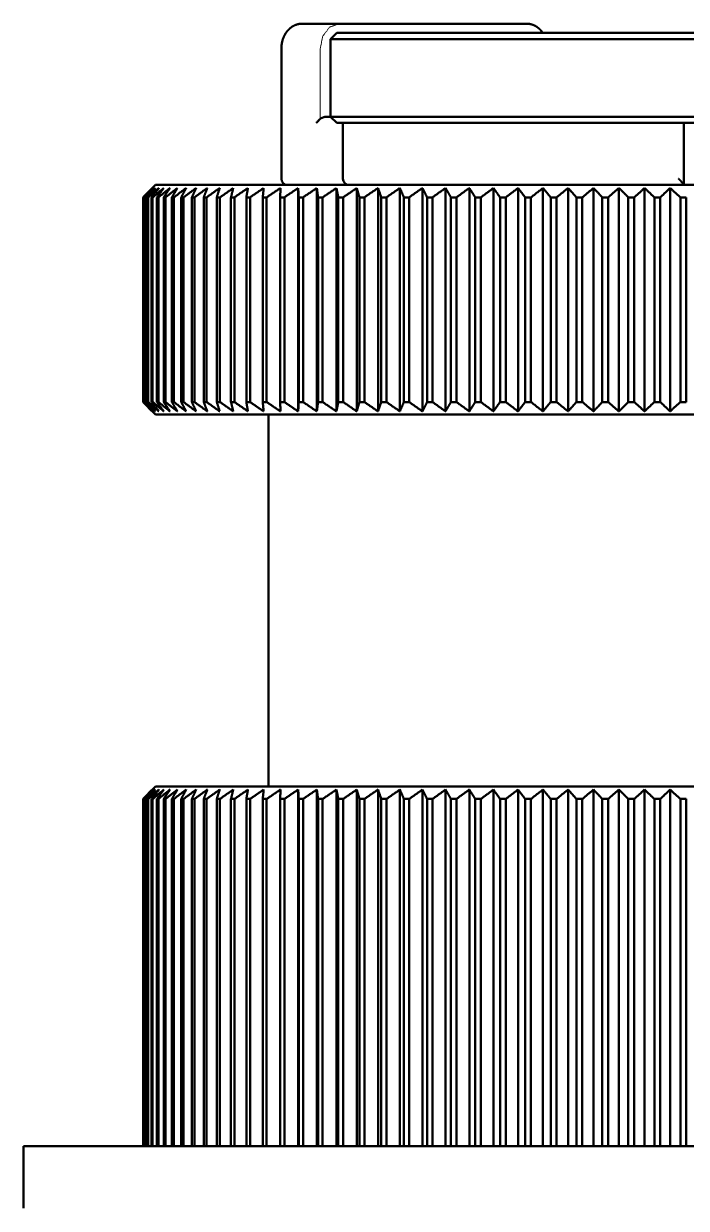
# Paper-space layout 'Layout1' of a CAD drawing. Header units: millimetres. Extents: x 102 to 294, y 28 to 266.
# Drawn here: x 250.72 to 272.1, y 227.77 to 265.97 of the extents above; entities that cross this region are included whole.
import ezdxf

# ---------------------------------------------------------------- set-up
doc = ezdxf.new("R2010")
doc.units = ezdxf.units.MM
doc.layers.add('170', color=7, linetype='Continuous', true_color=0xffffff)

psp = doc.layouts.get("Layout1")

# ---------------------------------------------------------------- linework, layer by layer
at = {"layer": '170', "color": 155, "linetype": 'Continuous', "lineweight": 50}
for p, q in [((260.779, 265.97), (259.698, 265.97)), ((266.954, 265.97), (260.779, 265.97)), ((260.821, 265.67), (260.621, 265.47)), ((259.035, 265.17), (259.035, 260.97)), ((260.621, 265.47), (260.621, 262.97)), ((260.621, 262.97), (260.443, 262.97)), ((260.621, 262.97), (260.821, 262.77)), ((261.021, 262.77), (261.021, 260.97)), ((272.023, 260.773), (272.023, 262.77)), ((254.971, 260.77), (254.753, 260.552)), ((259.578, 260.67), (259.578, 253.47)), ((260.181, 260.67), (260.181, 253.47)), ((260.812, 260.67), (260.812, 253.47)), ((261.47, 260.67), (261.47, 253.47)), ((262.154, 260.67), (262.154, 253.47)), ((262.86, 260.67), (262.86, 253.47)), ((263.588, 260.67), (263.588, 253.47)), ((264.335, 260.67), (264.335, 253.47)), ((265.1, 260.67), (265.1, 253.47)), ((265.879, 260.67), (265.879, 253.47)), ((266.672, 260.67), (266.672, 253.47)), ((267.475, 260.67), (267.475, 253.47)), ((268.287, 260.67), (268.287, 253.47)), ((269.106, 260.67), (269.106, 253.47)), ((269.928, 260.67), (269.928, 253.47)), ((270.753, 260.67), (270.753, 253.47)), ((271.577, 260.67), (271.577, 253.47)), ((254.573, 253.77), (254.573, 260.37)), ((254.578, 260.37), (254.578, 253.77)), ((254.584, 253.77), (254.584, 260.37)), ((254.623, 260.37), (254.623, 253.77)), ((254.64, 253.77), (254.64, 260.37)), ((254.712, 260.37), (254.712, 253.77)), ((254.739, 253.77), (254.739, 260.37)), ((254.845, 260.37), (254.845, 253.77)), ((254.882, 253.77), (254.882, 260.37)), ((255.021, 260.37), (255.021, 253.77)), ((255.068, 253.77), (255.068, 260.37)), ((255.24, 260.37), (255.24, 253.77)), ((255.296, 253.77), (255.296, 260.37)), ((255.501, 260.37), (255.501, 253.77)), ((255.567, 253.77), (255.567, 260.37)), ((255.804, 260.37), (255.804, 253.77)), ((255.879, 253.77), (255.879, 260.37)), ((256.147, 260.37), (256.147, 253.77)), ((256.231, 253.77), (256.231, 260.37)), ((256.53, 260.37), (256.53, 253.77)), ((256.623, 253.77), (256.623, 260.37)), ((256.951, 260.37), (256.951, 253.77)), ((257.053, 253.77), (257.053, 260.37)), ((257.41, 260.37), (257.41, 253.77)), ((257.52, 253.77), (257.52, 260.37)), ((257.905, 260.37), (257.905, 253.77)), ((258.024, 253.77), (258.024, 260.37)), ((258.435, 260.37), (258.435, 253.77)), ((258.561, 253.77), (258.561, 260.37)), ((258.999, 260.37), (258.999, 253.77)), ((259.132, 253.77), (259.132, 260.37)), ((259.594, 260.37), (259.594, 253.77)), ((259.734, 253.77), (259.734, 260.37)), ((260.219, 260.37), (260.219, 253.77)), ((260.366, 253.77), (260.366, 260.37)), ((260.873, 260.37), (260.873, 253.77)), ((261.027, 253.77), (261.027, 260.37)), ((261.554, 260.37), (261.554, 253.77)), ((261.713, 253.77), (261.713, 260.37)), ((262.259, 260.37), (262.259, 253.77)), ((262.424, 253.77), (262.424, 260.37)), ((262.988, 260.37), (262.988, 253.77)), ((263.158, 253.77), (263.158, 260.37)), ((263.737, 260.37), (263.737, 253.77)), ((263.911, 253.77), (263.911, 260.37)), ((264.505, 260.37), (264.505, 253.77)), ((264.684, 253.77), (264.684, 260.37)), ((265.29, 260.37), (265.29, 253.77)), ((265.472, 253.77), (265.472, 260.37)), ((266.09, 260.37), (266.09, 253.77)), ((266.275, 253.77), (266.275, 260.37)), ((266.902, 260.37), (266.902, 253.77)), ((267.089, 253.77), (267.089, 260.37)), ((267.724, 260.37), (267.724, 253.77)), ((267.914, 253.77), (267.914, 260.37)), ((268.554, 260.37), (268.554, 253.77)), ((268.745, 253.77), (268.745, 260.37)), ((269.39, 260.37), (269.39, 253.77)), ((269.582, 253.77), (269.582, 260.37)), ((270.229, 260.37), (270.229, 253.77)), ((270.422, 253.77), (270.422, 260.37)), ((271.07, 260.37), (271.07, 253.77)), ((271.262, 253.77), (271.262, 260.37)), ((271.909, 260.37), (271.909, 253.77)), ((272.1, 253.77), (272.1, 260.37)), ((254.753, 253.588), (254.971, 253.37)), ((258.621, 253.37), (258.621, 241.37)), ((254.971, 241.37), (254.753, 241.152)), ((259.578, 229.77), (259.578, 241.27)), ((260.181, 229.77), (260.181, 241.27)), ((260.812, 229.77), (260.812, 241.27)), ((261.47, 229.77), (261.47, 241.27)), ((262.154, 229.77), (262.154, 241.27)), ((262.86, 229.77), (262.86, 241.27)), ((263.588, 229.77), (263.588, 241.27)), ((264.335, 229.77), (264.335, 241.27)), ((265.1, 229.77), (265.1, 241.27)), ((265.879, 229.77), (265.879, 241.27)), ((266.672, 229.77), (266.672, 241.27)), ((267.475, 229.77), (267.475, 241.27)), ((268.287, 229.77), (268.287, 241.27)), ((269.106, 229.77), (269.106, 241.27)), ((269.928, 229.77), (269.928, 241.27)), ((270.753, 229.77), (270.753, 241.27)), ((271.577, 229.77), (271.577, 241.27)), ((254.573, 229.77), (254.573, 240.97)), ((254.578, 240.97), (254.578, 229.77)), ((254.584, 229.77), (254.584, 240.97)), ((254.623, 240.97), (254.623, 229.77)), ((254.64, 229.77), (254.64, 240.97)), ((254.712, 240.97), (254.712, 229.77)), ((254.739, 229.77), (254.739, 240.97)), ((254.845, 240.97), (254.845, 229.77)), ((254.882, 229.77), (254.882, 240.97)), ((255.021, 240.97), (255.021, 229.77)), ((255.068, 229.77), (255.068, 240.97)), ((255.24, 240.97), (255.24, 229.77)), ((255.296, 229.77), (255.296, 240.97)), ((255.501, 240.97), (255.501, 229.77)), ((255.567, 229.77), (255.567, 240.97)), ((255.804, 240.97), (255.804, 229.77)), ((255.879, 229.77), (255.879, 240.97)), ((256.147, 240.97), (256.147, 229.77)), ((256.231, 229.77), (256.231, 240.97)), ((256.53, 240.97), (256.53, 229.77)), ((256.623, 229.77), (256.623, 240.97)), ((256.951, 240.97), (256.951, 229.77)), ((257.053, 229.77), (257.053, 240.97)), ((257.41, 240.97), (257.41, 229.77)), ((257.52, 229.77), (257.52, 240.97)), ((257.905, 240.97), (257.905, 229.77)), ((258.024, 229.77), (258.024, 240.97)), ((258.435, 240.97), (258.435, 229.77)), ((258.561, 229.77), (258.561, 240.97)), ((258.999, 240.97), (258.999, 229.77)), ((259.132, 229.77), (259.132, 240.97)), ((259.594, 240.97), (259.594, 229.77)), ((259.734, 229.77), (259.734, 240.97)), ((260.219, 240.97), (260.219, 229.77)), ((260.366, 229.77), (260.366, 240.97)), ((260.873, 240.97), (260.873, 229.77)), ((261.027, 229.77), (261.027, 240.97)), ((261.554, 240.97), (261.554, 229.77)), ((261.713, 229.77), (261.713, 240.97)), ((262.259, 240.97), (262.259, 229.77)), ((262.424, 229.77), (262.424, 240.97)), ((262.988, 240.97), (262.988, 229.77)), ((263.158, 229.77), (263.158, 240.97)), ((263.737, 240.97), (263.737, 229.77)), ((263.911, 229.77), (263.911, 240.97)), ((264.505, 240.97), (264.505, 229.77)), ((264.684, 229.77), (264.684, 240.97)), ((265.29, 240.97), (265.29, 229.77)), ((265.472, 229.77), (265.472, 240.97)), ((266.09, 240.97), (266.09, 229.77)), ((266.275, 229.77), (266.275, 240.97)), ((266.902, 240.97), (266.902, 229.77)), ((267.089, 229.77), (267.089, 240.97)), ((267.724, 240.97), (267.724, 229.77)), ((267.914, 229.77), (267.914, 240.97)), ((268.554, 240.97), (268.554, 229.77)), ((268.745, 229.77), (268.745, 240.97)), ((269.39, 240.97), (269.39, 229.77)), ((269.582, 229.77), (269.582, 240.97)), ((270.229, 240.97), (270.229, 229.77)), ((270.422, 229.77), (270.422, 240.97)), ((271.07, 240.97), (271.07, 229.77)), ((271.262, 229.77), (271.262, 240.97)), ((271.909, 240.97), (271.909, 229.77)), ((272.1, 229.77), (272.1, 240.97)), ((250.721, 229.77), (250.721, 227.77))]:
    psp.add_line(p, q, dxfattribs=at)
at = {"layer": '170', "color": 155, "linetype": 'Continuous', "lineweight": 13}
for p, q in [((259.698, 265.97), (260.779, 265.97)), ((266.956, 265.97), (260.901, 265.97)), ((260.289, 265.17), (260.289, 262.906)), ((260.443, 262.97), (260.621, 262.97))]:
    psp.add_line(p, q, dxfattribs=at)
at = {"layer": '170', "color": 155, "linetype": 'Continuous', "lineweight": 50}
for centre in [(259.235, 260.97), (261.221, 260.97)]:
    psp.add_arc(centre, 0.2, 180, 270, dxfattribs=at)
for points, knots in [([(259.698, 265.97), (259.634, 265.966), (259.571, 265.955), (259.477, 265.925), (259.388, 265.878), (259.306, 265.817), (259.234, 265.743), (259.17, 265.656), (259.118, 265.559), (259.077, 265.451), (259.05, 265.338), (259.039, 265.255), (259.035, 265.17)], [0, 0, 0.056077, 0.111598, 0.197551, 0.284687, 0.373143, 0.462899, 0.556752, 0.652474, 0.752597, 0.853722, 0.926379, 1, 1]), ([(267.47, 265.675), (267.426, 265.734), (267.347, 265.816), (267.257, 265.883), (267.17, 265.927), (267.079, 265.956), (267.017, 265.966), (266.954, 265.97)], [0, 0, 0.119195, 0.303101, 0.483907, 0.641126, 0.796298, 0.897661, 1, 1]), ([(260.821, 265.67), (261.397, 265.67), (263.057, 265.67)], [0, 0, 0.25754, 1, 1]), ([(263.057, 265.67), (264.031, 265.67), (266.368, 265.67), (269.056, 265.67), (271.873, 265.67), (273.258, 265.67), (275.834, 265.67), (277.98, 265.67), (279.518, 265.67), (280.32, 265.67), (280.421, 265.67)], [0, 0, 0.056112, 0.19066, 0.345462, 0.507719, 0.587443, 0.73584, 0.859415, 0.947953, 0.994134, 1, 1]), ([(260.621, 265.47), (260.769, 265.47), (261.927, 265.47), (262.903, 265.47)], [0, 0, 0.064859, 0.572371, 1, 1]), ([(262.903, 265.47), (265.031, 265.47), (267.621, 265.47), (270.46, 265.47), (273.311, 265.47), (275.941, 265.47), (278.13, 265.47), (279.002, 265.47), (280.208, 265.47), (280.621, 265.47)], [0, 0, 0.120108, 0.266302, 0.426496, 0.587444, 0.73584, 0.859416, 0.908599, 0.976665, 1, 1]), ([(260.162, 262.77), (260.297, 262.911), (260.443, 262.97)], [0, 0, 0.55363, 1, 1]), ([(262.903, 262.97), (261.209, 262.97), (260.621, 262.97)], [0, 0, 0.742457, 1, 1]), ([(280.621, 262.97), (280.208, 262.97), (279.002, 262.97), (277.103, 262.97), (274.668, 262.97), (271.899, 262.97), (269.024, 262.97), (266.281, 262.97), (263.897, 262.97), (262.903, 262.97)], [0, 0, 0.023335, 0.091401, 0.198572, 0.335986, 0.492281, 0.654538, 0.80934, 0.943889, 1, 1]), ([(263.057, 262.77), (261.397, 262.77), (260.821, 262.77)], [0, 0, 0.74246, 1, 1]), ([(280.421, 262.77), (280.016, 262.77), (278.834, 262.77), (276.973, 262.77), (274.587, 262.77), (271.873, 262.77), (269.056, 262.77), (266.368, 262.77), (264.031, 262.77), (263.057, 262.77)], [0, 0, 0.023335, 0.091402, 0.198572, 0.335986, 0.492281, 0.654538, 0.80934, 0.943888, 1, 1]), ([(271.848, 260.97), (271.857, 260.962), (271.865, 260.953), (271.873, 260.945), (271.882, 260.936), (271.898, 260.92), (271.913, 260.904), (271.929, 260.887), (271.944, 260.871), (271.958, 260.856), (271.971, 260.841), (271.983, 260.827), (271.994, 260.814), (272.004, 260.802), (272.012, 260.791), (272.018, 260.782), (272.022, 260.776), (272.023, 260.772)], [0, 0, 0.044929, 0.089858, 0.134401, 0.178503, 0.265775, 0.351399, 0.435712, 0.517893, 0.596733, 0.671689, 0.742505, 0.807869, 0.866213, 0.916482, 0.956902, 0.985609, 1, 1]), ([(254.573, 260.37), (254.722, 260.521), (254.872, 260.67)], [0, 0, 0.500571, 1, 1]), ([(254.872, 260.67), (254.725, 260.521), (254.578, 260.37)], [0, 0, 0.499535, 1, 1]), ([(254.584, 260.37), (254.742, 260.521), (254.9, 260.67)], [0, 0, 0.500465, 1, 1]), ([(254.9, 260.67), (254.762, 260.521), (254.623, 260.37)], [0, 0, 0.499466, 1, 1]), ([(254.64, 260.37), (254.806, 260.521), (254.972, 260.67)], [0, 0, 0.500418, 1, 1]), ([(254.972, 260.67), (254.842, 260.521), (254.712, 260.37)], [0, 0, 0.499356, 1, 1]), ([(254.739, 260.37), (254.912, 260.521), (255.086, 260.67)], [0, 0, 0.500325, 1, 1]), ([(255.086, 260.67), (254.966, 260.521), (254.845, 260.37)], [0, 0, 0.49929, 1, 1]), ([(254.882, 260.37), (255.062, 260.521), (255.243, 260.67)], [0, 0, 0.50029, 1, 1]), ([(254.971, 260.77), (255.075, 260.77), (255.891, 260.77), (257.481, 260.77), (258.542, 260.77)], [0, 0, 0.02888, 0.257579, 0.702952, 1, 1]), ([(255.243, 260.67), (255.132, 260.521), (255.021, 260.37)], [0, 0, 0.499183, 1, 1]), ([(255.068, 260.37), (255.255, 260.521), (255.443, 260.67)], [0, 0, 0.500243, 1, 1]), ([(255.443, 260.67), (255.341, 260.521), (255.24, 260.37)], [0, 0, 0.499087, 1, 1]), ([(255.296, 260.37), (255.49, 260.521), (255.683, 260.67)], [0, 0, 0.5002, 1, 1]), ([(255.683, 260.67), (255.592, 260.521), (255.501, 260.37)], [0, 0, 0.498954, 1, 1]), ([(255.567, 260.37), (255.766, 260.521), (255.965, 260.67)], [0, 0, 0.500161, 1, 1]), ([(255.965, 260.67), (255.884, 260.521), (255.804, 260.37)], [0, 0, 0.498864, 1, 1]), ([(255.879, 260.37), (256.083, 260.521), (256.287, 260.67)], [0, 0, 0.500142, 1, 1]), ([(256.287, 260.67), (256.217, 260.521), (256.147, 260.37)], [0, 0, 0.49873, 1, 1]), ([(256.231, 260.37), (256.439, 260.521), (256.648, 260.67)], [0, 0, 0.500094, 1, 1]), ([(256.648, 260.67), (256.589, 260.521), (256.53, 260.37)], [0, 0, 0.498615, 1, 1]), ([(256.623, 260.37), (256.835, 260.521), (257.048, 260.67)], [0, 0, 0.500081, 1, 1]), ([(257.048, 260.67), (256.999, 260.521), (256.951, 260.37)], [0, 0, 0.498519, 1, 1]), ([(257.053, 260.37), (257.268, 260.521), (257.484, 260.67)], [0, 0, 0.500054, 1, 1]), ([(257.484, 260.67), (257.447, 260.521), (257.41, 260.37)], [0, 0, 0.498425, 1, 1]), ([(257.52, 260.37), (257.738, 260.521), (257.957, 260.67)], [0, 0, 0.500046, 1, 1]), ([(257.957, 260.67), (257.931, 260.521), (257.905, 260.37)], [0, 0, 0.498384, 1, 1]), ([(258.024, 260.37), (258.244, 260.521), (258.464, 260.67)], [0, 0, 0.500013, 1, 1]), ([(258.464, 260.67), (258.45, 260.521), (258.435, 260.37)], [0, 0, 0.498338, 1, 1]), ([(258.542, 260.77), (261.325, 260.77), (262.938, 260.77), (266.486, 260.77), (270.282, 260.77), (274.098, 260.77), (275.942, 260.77)], [0, 0, 0.15996, 0.252662, 0.456541, 0.6747, 0.894031, 1, 1]), ([(258.561, 260.37), (258.783, 260.521), (259.005, 260.67)], [0, 0, 0.500003, 1, 1]), ([(259.132, 260.37), (259.354, 260.521), (259.578, 260.67)], [0, 0, 0.500017, 1, 1]), ([(259.734, 260.37), (259.957, 260.521), (260.181, 260.67)], [0, 0, 0.5, 1, 1]), ([(260.181, 260.67), (260.2, 260.521), (260.219, 260.37)], [0, 0, 0.498319, 1, 1]), ([(260.366, 260.37), (260.589, 260.521), (260.812, 260.67)], [0, 0, 0.500001, 1, 1]), ([(260.812, 260.67), (260.843, 260.521), (260.873, 260.37)], [0, 0, 0.49838, 1, 1]), ([(261.027, 260.37), (261.248, 260.521), (261.47, 260.67)], [0, 0, 0.500004, 1, 1]), ([(261.47, 260.67), (261.512, 260.521), (261.554, 260.37)], [0, 0, 0.498455, 1, 1]), ([(261.713, 260.37), (261.933, 260.521), (262.154, 260.67)], [0, 0, 0.500024, 1, 1]), ([(262.154, 260.67), (262.207, 260.521), (262.259, 260.37)], [0, 0, 0.498554, 1, 1]), ([(262.424, 260.37), (262.642, 260.521), (262.86, 260.67)], [0, 0, 0.500047, 1, 1]), ([(262.86, 260.67), (262.924, 260.521), (262.988, 260.37)], [0, 0, 0.498665, 1, 1]), ([(263.158, 260.37), (263.373, 260.521), (263.588, 260.67)], [0, 0, 0.500039, 1, 1]), ([(263.588, 260.67), (263.663, 260.521), (263.737, 260.37)], [0, 0, 0.498783, 1, 1]), ([(263.911, 260.37), (264.123, 260.521), (264.335, 260.67)], [0, 0, 0.500098, 1, 1]), ([(264.335, 260.67), (264.421, 260.521), (264.505, 260.37)], [0, 0, 0.498888, 1, 1]), ([(264.684, 260.37), (264.891, 260.521), (265.1, 260.67)], [0, 0, 0.500079, 1, 1]), ([(265.1, 260.67), (265.195, 260.521), (265.29, 260.37)], [0, 0, 0.499022, 1, 1]), ([(265.472, 260.37), (265.675, 260.521), (265.879, 260.67)], [0, 0, 0.500127, 1, 1]), ([(265.879, 260.67), (265.985, 260.521), (266.09, 260.37)], [0, 0, 0.499122, 1, 1]), ([(266.275, 260.37), (266.473, 260.521), (266.672, 260.67)], [0, 0, 0.500146, 1, 1]), ([(266.672, 260.67), (266.787, 260.521), (266.902, 260.37)], [0, 0, 0.499215, 1, 1]), ([(267.089, 260.37), (267.282, 260.521), (267.475, 260.67)], [0, 0, 0.500219, 1, 1]), ([(267.475, 260.67), (267.6, 260.521), (267.724, 260.37)], [0, 0, 0.499319, 1, 1]), ([(267.914, 260.37), (268.1, 260.521), (268.287, 260.67)], [0, 0, 0.500245, 1, 1]), ([(268.287, 260.67), (268.421, 260.521), (268.554, 260.37)], [0, 0, 0.499399, 1, 1]), ([(268.745, 260.37), (268.925, 260.521), (269.106, 260.67)], [0, 0, 0.500293, 1, 1]), ([(269.106, 260.67), (269.248, 260.521), (269.39, 260.37)], [0, 0, 0.499489, 1, 1]), ([(269.582, 260.37), (269.755, 260.521), (269.928, 260.67)], [0, 0, 0.500346, 1, 1]), ([(269.928, 260.67), (270.079, 260.521), (270.229, 260.37)], [0, 0, 0.499538, 1, 1]), ([(270.422, 260.37), (270.587, 260.521), (270.753, 260.67)], [0, 0, 0.500422, 1, 1]), ([(270.753, 260.67), (270.911, 260.521), (271.07, 260.37)], [0, 0, 0.499616, 1, 1]), ([(271.262, 260.37), (271.419, 260.521), (271.577, 260.67)], [0, 0, 0.500504, 1, 1]), ([(271.577, 260.67), (271.743, 260.521), (271.909, 260.37)], [0, 0, 0.499688, 1, 1]), ([(254.872, 253.47), (254.722, 253.619), (254.573, 253.77)], [0, 0, 0.499446, 1, 1]), ([(254.578, 253.77), (254.725, 253.62), (254.872, 253.47)], [0, 0, 0.500447, 1, 1]), ([(254.9, 253.47), (254.742, 253.619), (254.584, 253.77)], [0, 0, 0.499551, 1, 1]), ([(254.623, 253.77), (254.762, 253.62), (254.9, 253.47)], [0, 0, 0.500515, 1, 1]), ([(254.972, 253.47), (254.806, 253.619), (254.64, 253.77)], [0, 0, 0.499598, 1, 1]), ([(254.712, 253.77), (254.842, 253.62), (254.972, 253.47)], [0, 0, 0.500625, 1, 1]), ([(255.086, 253.47), (254.912, 253.619), (254.739, 253.77)], [0, 0, 0.499689, 1, 1]), ([(254.845, 253.77), (254.966, 253.62), (255.086, 253.47)], [0, 0, 0.500689, 1, 1]), ([(255.243, 253.47), (255.062, 253.619), (254.882, 253.77)], [0, 0, 0.499724, 1, 1]), ([(255.021, 253.77), (255.132, 253.62), (255.243, 253.47)], [0, 0, 0.500795, 1, 1]), ([(255.443, 253.47), (255.255, 253.619), (255.068, 253.77)], [0, 0, 0.499771, 1, 1]), ([(255.24, 253.77), (255.341, 253.62), (255.443, 253.47)], [0, 0, 0.500889, 1, 1]), ([(255.683, 253.47), (255.49, 253.619), (255.296, 253.77)], [0, 0, 0.499813, 1, 1]), ([(255.501, 253.77), (255.592, 253.62), (255.683, 253.47)], [0, 0, 0.50102, 1, 1]), ([(255.965, 253.47), (255.766, 253.619), (255.567, 253.77)], [0, 0, 0.499852, 1, 1]), ([(255.804, 253.77), (255.884, 253.62), (255.965, 253.47)], [0, 0, 0.501109, 1, 1]), ([(256.287, 253.47), (256.083, 253.619), (255.879, 253.77)], [0, 0, 0.49987, 1, 1]), ([(256.147, 253.77), (256.217, 253.62), (256.287, 253.47)], [0, 0, 0.501242, 1, 1]), ([(256.648, 253.47), (256.439, 253.619), (256.231, 253.77)], [0, 0, 0.499918, 1, 1]), ([(256.53, 253.77), (256.589, 253.62), (256.648, 253.47)], [0, 0, 0.501355, 1, 1]), ([(257.048, 253.47), (256.835, 253.619), (256.623, 253.77)], [0, 0, 0.499931, 1, 1]), ([(256.951, 253.77), (256.999, 253.62), (257.048, 253.47)], [0, 0, 0.50145, 1, 1]), ([(257.484, 253.47), (257.268, 253.619), (257.053, 253.77)], [0, 0, 0.499957, 1, 1]), ([(257.41, 253.77), (257.447, 253.62), (257.484, 253.47)], [0, 0, 0.501543, 1, 1]), ([(257.957, 253.47), (257.738, 253.619), (257.52, 253.77)], [0, 0, 0.499949, 1, 1]), ([(257.905, 253.77), (257.931, 253.619), (257.957, 253.47)], [0, 0, 0.501683, 1, 1]), ([(258.464, 253.47), (258.244, 253.619), (258.024, 253.77)], [0, 0, 0.499971, 1, 1]), ([(259.005, 253.47), (258.783, 253.619), (258.561, 253.77)], [0, 0, 0.500008, 1, 1]), ([(259.578, 253.47), (259.354, 253.619), (259.132, 253.77)], [0, 0, 0.499994, 1, 1]), ([(260.181, 253.47), (259.957, 253.619), (259.734, 253.77)], [0, 0, 0.500011, 1, 1]), ([(260.219, 253.77), (260.2, 253.62), (260.181, 253.47)], [0, 0, 0.501647, 1, 1]), ([(260.812, 253.47), (260.589, 253.619), (260.366, 253.77)], [0, 0, 0.50001, 1, 1]), ([(260.873, 253.77), (260.843, 253.62), (260.812, 253.47)], [0, 0, 0.501587, 1, 1]), ([(261.47, 253.47), (261.248, 253.619), (261.027, 253.77)], [0, 0, 0.500007, 1, 1]), ([(261.554, 253.77), (261.512, 253.62), (261.47, 253.47)], [0, 0, 0.501513, 1, 1]), ([(262.154, 253.47), (261.933, 253.619), (261.713, 253.77)], [0, 0, 0.499987, 1, 1]), ([(262.259, 253.77), (262.207, 253.62), (262.154, 253.47)], [0, 0, 0.501416, 1, 1]), ([(262.86, 253.47), (262.642, 253.619), (262.424, 253.77)], [0, 0, 0.499965, 1, 1]), ([(262.988, 253.77), (262.924, 253.62), (262.86, 253.47)], [0, 0, 0.501306, 1, 1]), ([(263.588, 253.47), (263.373, 253.619), (263.158, 253.77)], [0, 0, 0.499972, 1, 1]), ([(263.737, 253.77), (263.663, 253.62), (263.588, 253.47)], [0, 0, 0.50119, 1, 1]), ([(264.335, 253.47), (264.123, 253.619), (263.911, 253.77)], [0, 0, 0.499913, 1, 1]), ([(264.505, 253.77), (264.421, 253.62), (264.335, 253.47)], [0, 0, 0.501086, 1, 1]), ([(265.1, 253.47), (264.891, 253.619), (264.684, 253.77)], [0, 0, 0.499933, 1, 1]), ([(265.29, 253.77), (265.195, 253.62), (265.1, 253.47)], [0, 0, 0.500953, 1, 1]), ([(265.879, 253.47), (265.675, 253.619), (265.472, 253.77)], [0, 0, 0.499885, 1, 1]), ([(266.09, 253.77), (265.985, 253.62), (265.879, 253.47)], [0, 0, 0.500855, 1, 1]), ([(266.672, 253.47), (266.473, 253.619), (266.275, 253.77)], [0, 0, 0.499866, 1, 1]), ([(266.902, 253.77), (266.787, 253.62), (266.672, 253.47)], [0, 0, 0.500763, 1, 1]), ([(267.475, 253.47), (267.282, 253.619), (267.089, 253.77)], [0, 0, 0.499794, 1, 1]), ([(267.724, 253.77), (267.6, 253.62), (267.475, 253.47)], [0, 0, 0.500661, 1, 1]), ([(268.287, 253.47), (268.1, 253.619), (267.914, 253.77)], [0, 0, 0.499768, 1, 1]), ([(268.554, 253.77), (268.421, 253.62), (268.287, 253.47)], [0, 0, 0.500582, 1, 1]), ([(269.106, 253.47), (268.925, 253.619), (268.745, 253.77)], [0, 0, 0.499721, 1, 1]), ([(269.39, 253.77), (269.248, 253.62), (269.106, 253.47)], [0, 0, 0.500493, 1, 1]), ([(269.928, 253.47), (269.755, 253.619), (269.582, 253.77)], [0, 0, 0.499669, 1, 1]), ([(270.229, 253.77), (270.079, 253.62), (269.928, 253.47)], [0, 0, 0.500444, 1, 1]), ([(270.753, 253.47), (270.587, 253.619), (270.422, 253.77)], [0, 0, 0.499594, 1, 1]), ([(271.07, 253.77), (270.911, 253.62), (270.753, 253.47)], [0, 0, 0.500367, 1, 1]), ([(271.577, 253.47), (271.419, 253.619), (271.262, 253.77)], [0, 0, 0.499513, 1, 1]), ([(271.909, 253.77), (271.743, 253.62), (271.577, 253.47)], [0, 0, 0.500296, 1, 1]), ([(258.542, 253.37), (257.481, 253.37), (255.891, 253.37), (255.075, 253.37), (254.971, 253.37)], [0, 0, 0.297054, 0.742433, 0.971132, 1, 1]), ([(276.319, 253.37), (272.875, 253.37), (269.315, 253.37), (265.823, 253.37), (262.579, 253.37), (259.752, 253.37), (258.542, 253.37)], [0, 0, 0.193687, 0.39394, 0.590388, 0.772859, 0.9319, 1, 1]), ([(254.573, 240.97), (254.722, 241.121), (254.872, 241.27)], [0, 0, 0.500554, 1, 1]), ([(254.872, 241.27), (254.725, 241.121), (254.578, 240.97)], [0, 0, 0.499518, 1, 1]), ([(254.584, 240.97), (254.742, 241.121), (254.9, 241.27)], [0, 0, 0.500449, 1, 1]), ([(254.9, 241.27), (254.762, 241.121), (254.623, 240.97)], [0, 0, 0.499447, 1, 1]), ([(254.64, 240.97), (254.806, 241.121), (254.972, 241.27)], [0, 0, 0.500402, 1, 1]), ([(254.972, 241.27), (254.842, 241.121), (254.712, 240.97)], [0, 0, 0.499336, 1, 1]), ([(254.739, 240.97), (254.912, 241.121), (255.086, 241.27)], [0, 0, 0.500311, 1, 1]), ([(255.086, 241.27), (254.966, 241.121), (254.845, 240.97)], [0, 0, 0.499269, 1, 1]), ([(254.882, 240.97), (255.062, 241.121), (255.243, 241.27)], [0, 0, 0.500276, 1, 1]), ([(254.971, 241.37), (255.382, 241.37), (256.594, 241.37), (258.542, 241.37)], [0, 0, 0.115108, 0.454376, 1, 1]), ([(255.243, 241.27), (255.132, 241.121), (255.021, 240.97)], [0, 0, 0.499161, 1, 1]), ([(255.068, 240.97), (255.255, 241.121), (255.443, 241.27)], [0, 0, 0.500229, 1, 1]), ([(255.443, 241.27), (255.341, 241.121), (255.24, 240.97)], [0, 0, 0.499063, 1, 1]), ([(255.296, 240.97), (255.49, 241.121), (255.683, 241.27)], [0, 0, 0.500187, 1, 1]), ([(255.683, 241.27), (255.592, 241.121), (255.501, 240.97)], [0, 0, 0.498929, 1, 1]), ([(255.567, 240.97), (255.766, 241.121), (255.965, 241.27)], [0, 0, 0.500148, 1, 1]), ([(255.965, 241.27), (255.884, 241.121), (255.804, 240.97)], [0, 0, 0.498837, 1, 1]), ([(255.879, 240.97), (256.083, 241.121), (256.287, 241.27)], [0, 0, 0.50013, 1, 1]), ([(256.287, 241.27), (256.217, 241.121), (256.147, 240.97)], [0, 0, 0.498702, 1, 1]), ([(256.231, 240.97), (256.439, 241.121), (256.648, 241.27)], [0, 0, 0.500082, 1, 1]), ([(256.648, 241.27), (256.589, 241.121), (256.53, 240.97)], [0, 0, 0.498585, 1, 1]), ([(256.623, 240.97), (256.835, 241.121), (257.048, 241.27)], [0, 0, 0.500069, 1, 1]), ([(257.048, 241.27), (256.999, 241.121), (256.951, 240.97)], [0, 0, 0.498487, 1, 1]), ([(257.053, 240.97), (257.268, 241.121), (257.484, 241.27)], [0, 0, 0.500043, 1, 1]), ([(257.484, 241.27), (257.447, 241.121), (257.41, 240.97)], [0, 0, 0.498392, 1, 1]), ([(257.52, 240.97), (257.738, 241.121), (257.957, 241.27)], [0, 0, 0.500035, 1, 1]), ([(257.957, 241.27), (257.931, 241.121), (257.905, 240.97)], [0, 0, 0.498317, 1, 1]), ([(258.024, 240.97), (258.244, 241.121), (258.464, 241.27)], [0, 0, 0.500024, 1, 1]), ([(258.464, 241.27), (258.45, 241.121), (258.435, 240.97)], [0, 0, 0.498304, 1, 1]), ([(258.542, 241.37), (261.104, 241.37), (264.159, 241.37), (267.549, 241.37), (271.099, 241.37), (274.623, 241.37), (276.319, 241.37)], [0, 0, 0.144143, 0.316015, 0.506713, 0.706361, 0.904619, 1, 1]), ([(258.561, 240.97), (258.783, 241.121), (259.005, 241.27)], [0, 0, 0.499992, 1, 1]), ([(259.132, 240.97), (259.354, 241.121), (259.578, 241.27)], [0, 0, 0.500006, 1, 1]), ([(259.734, 240.97), (259.957, 241.121), (260.181, 241.27)], [0, 0, 0.499989, 1, 1]), ([(260.181, 241.27), (260.2, 241.121), (260.219, 240.97)], [0, 0, 0.498285, 1, 1]), ([(260.366, 240.97), (260.589, 241.121), (260.812, 241.27)], [0, 0, 0.49999, 1, 1]), ([(260.812, 241.27), (260.843, 241.121), (260.873, 240.97)], [0, 0, 0.498347, 1, 1]), ([(261.027, 240.97), (261.248, 241.121), (261.47, 241.27)], [0, 0, 0.499993, 1, 1]), ([(261.47, 241.27), (261.512, 241.121), (261.554, 240.97)], [0, 0, 0.498423, 1, 1]), ([(261.713, 240.97), (261.933, 241.121), (262.154, 241.27)], [0, 0, 0.500013, 1, 1]), ([(262.154, 241.27), (262.207, 241.121), (262.259, 240.97)], [0, 0, 0.498523, 1, 1]), ([(262.424, 240.97), (262.642, 241.121), (262.86, 241.27)], [0, 0, 0.500035, 1, 1]), ([(262.86, 241.27), (262.924, 241.121), (262.988, 240.97)], [0, 0, 0.498636, 1, 1]), ([(263.158, 240.97), (263.373, 241.121), (263.588, 241.27)], [0, 0, 0.500028, 1, 1]), ([(263.588, 241.27), (263.663, 241.121), (263.737, 240.97)], [0, 0, 0.498755, 1, 1]), ([(263.911, 240.97), (264.123, 241.121), (264.335, 241.27)], [0, 0, 0.500087, 1, 1]), ([(264.335, 241.27), (264.421, 241.121), (264.505, 240.97)], [0, 0, 0.498862, 1, 1]), ([(264.684, 240.97), (264.891, 241.121), (265.1, 241.27)], [0, 0, 0.500067, 1, 1]), ([(265.1, 241.27), (265.195, 241.121), (265.29, 240.97)], [0, 0, 0.498998, 1, 1]), ([(265.472, 240.97), (265.675, 241.121), (265.879, 241.27)], [0, 0, 0.500115, 1, 1]), ([(265.879, 241.27), (265.985, 241.121), (266.09, 240.97)], [0, 0, 0.499098, 1, 1]), ([(266.275, 240.97), (266.473, 241.121), (266.672, 241.27)], [0, 0, 0.500134, 1, 1]), ([(266.672, 241.27), (266.787, 241.121), (266.902, 240.97)], [0, 0, 0.499193, 1, 1]), ([(267.089, 240.97), (267.282, 241.121), (267.475, 241.27)], [0, 0, 0.500206, 1, 1]), ([(267.475, 241.27), (267.6, 241.121), (267.724, 240.97)], [0, 0, 0.499298, 1, 1]), ([(267.914, 240.97), (268.1, 241.121), (268.287, 241.27)], [0, 0, 0.500232, 1, 1]), ([(268.287, 241.27), (268.421, 241.121), (268.554, 240.97)], [0, 0, 0.499379, 1, 1]), ([(268.745, 240.97), (268.925, 241.121), (269.106, 241.27)], [0, 0, 0.500279, 1, 1]), ([(269.106, 241.27), (269.248, 241.121), (269.39, 240.97)], [0, 0, 0.499471, 1, 1]), ([(269.582, 240.97), (269.755, 241.121), (269.928, 241.27)], [0, 0, 0.500331, 1, 1]), ([(269.928, 241.27), (270.079, 241.121), (270.229, 240.97)], [0, 0, 0.499521, 1, 1]), ([(270.422, 240.97), (270.587, 241.121), (270.753, 241.27)], [0, 0, 0.500406, 1, 1]), ([(270.753, 241.27), (270.911, 241.121), (271.07, 240.97)], [0, 0, 0.4996, 1, 1]), ([(271.262, 240.97), (271.419, 241.121), (271.577, 241.27)], [0, 0, 0.500487, 1, 1]), ([(271.577, 241.27), (271.743, 241.121), (271.909, 240.97)], [0, 0, 0.499673, 1, 1]), ([(250.721, 229.77), (251.244, 229.77), (252.784, 229.77), (255.261, 229.77)], [0, 0, 0.115086, 0.45436, 1, 1]), ([(255.261, 229.77), (258.149, 229.77), (261.555, 229.77), (265.339, 229.77), (269.343, 229.77), (273.401, 229.77), (277.342, 229.77), (281.004, 229.77), (284.233, 229.77), (286.896, 229.77), (288.882, 229.77), (289.593, 229.77), (290.418, 229.77), (290.521, 229.77)], [0, 0, 0.081891, 0.178507, 0.285826, 0.39938, 0.514443, 0.626224, 0.730073, 0.821665, 0.897187, 0.953498, 0.973681, 0.997054, 1, 1])]:
    psp.add_open_spline(points, degree=1, knots=knots, dxfattribs=at)
at = {"layer": '170', "color": 155, "linetype": 'Continuous', "lineweight": 13}
psp.add_open_spline([(260.901, 265.97), (260.595, 265.861), (260.371, 265.568), (260.289, 265.17)], degree=1, knots=[0, 0, 0.295845, 0.630634, 1, 1], dxfattribs=at)
psp.add_open_spline([(267.02, 265.966), (267.018, 265.966)], degree=1, dxfattribs=at)
at = {"layer": '170', "color": 155, "linetype": 'Continuous', "lineweight": 50}
for points in [[(259.005, 260.67), (258.999, 260.37)], [(259.578, 260.67), (259.594, 260.37)], [(254.578, 260.37), (254.584, 260.37)], [(254.623, 260.37), (254.64, 260.37)], [(254.712, 260.37), (254.739, 260.37)], [(254.845, 260.37), (254.882, 260.37)], [(255.021, 260.37), (255.068, 260.37)], [(255.24, 260.37), (255.296, 260.37)], [(255.501, 260.37), (255.567, 260.37)], [(255.804, 260.37), (255.879, 260.37)], [(256.147, 260.37), (256.231, 260.37)], [(256.53, 260.37), (256.623, 260.37)], [(256.951, 260.37), (257.053, 260.37)], [(257.41, 260.37), (257.52, 260.37)], [(257.905, 260.37), (258.024, 260.37)], [(258.435, 260.37), (258.561, 260.37)], [(258.999, 260.37), (259.132, 260.37)], [(259.594, 260.37), (259.734, 260.37)], [(260.219, 260.37), (260.366, 260.37)], [(260.873, 260.37), (261.027, 260.37)], [(261.554, 260.37), (261.713, 260.37)], [(262.259, 260.37), (262.424, 260.37)], [(262.988, 260.37), (263.158, 260.37)], [(263.737, 260.37), (263.911, 260.37)], [(264.505, 260.37), (264.684, 260.37)], [(265.29, 260.37), (265.472, 260.37)], [(266.09, 260.37), (266.275, 260.37)], [(266.902, 260.37), (267.089, 260.37)], [(267.724, 260.37), (267.914, 260.37)], [(268.554, 260.37), (268.745, 260.37)], [(269.39, 260.37), (269.582, 260.37)], [(270.229, 260.37), (270.422, 260.37)], [(271.07, 260.37), (271.262, 260.37)], [(271.909, 260.37), (272.1, 260.37)], [(254.584, 253.77), (254.578, 253.77)], [(254.64, 253.77), (254.623, 253.77)], [(254.739, 253.77), (254.712, 253.77)], [(254.882, 253.77), (254.845, 253.77)], [(255.068, 253.77), (255.021, 253.77)], [(255.296, 253.77), (255.24, 253.77)], [(255.567, 253.77), (255.501, 253.77)], [(255.879, 253.77), (255.804, 253.77)], [(256.231, 253.77), (256.147, 253.77)], [(256.623, 253.77), (256.53, 253.77)], [(257.053, 253.77), (256.951, 253.77)], [(257.52, 253.77), (257.41, 253.77)], [(258.024, 253.77), (257.905, 253.77)], [(258.435, 253.77), (258.464, 253.47)], [(258.561, 253.77), (258.435, 253.77)], [(258.999, 253.77), (259.005, 253.47)], [(259.132, 253.77), (258.999, 253.77)], [(259.594, 253.77), (259.578, 253.47)], [(259.734, 253.77), (259.594, 253.77)], [(260.366, 253.77), (260.219, 253.77)], [(261.027, 253.77), (260.873, 253.77)], [(261.713, 253.77), (261.554, 253.77)], [(262.424, 253.77), (262.259, 253.77)], [(263.158, 253.77), (262.988, 253.77)], [(263.911, 253.77), (263.737, 253.77)], [(264.684, 253.77), (264.505, 253.77)], [(265.472, 253.77), (265.29, 253.77)], [(266.275, 253.77), (266.09, 253.77)], [(267.089, 253.77), (266.902, 253.77)], [(267.914, 253.77), (267.724, 253.77)], [(268.745, 253.77), (268.554, 253.77)], [(269.582, 253.77), (269.39, 253.77)], [(270.422, 253.77), (270.229, 253.77)], [(271.262, 253.77), (271.07, 253.77)], [(272.1, 253.77), (271.909, 253.77)], [(259.005, 241.27), (258.999, 240.97)], [(259.578, 241.27), (259.594, 240.97)], [(254.578, 240.97), (254.584, 240.97)], [(254.623, 240.97), (254.64, 240.97)], [(254.712, 240.97), (254.739, 240.97)], [(254.845, 240.97), (254.882, 240.97)], [(255.021, 240.97), (255.068, 240.97)], [(255.24, 240.97), (255.296, 240.97)], [(255.501, 240.97), (255.567, 240.97)], [(255.804, 240.97), (255.879, 240.97)], [(256.147, 240.97), (256.231, 240.97)], [(256.53, 240.97), (256.623, 240.97)], [(256.951, 240.97), (257.053, 240.97)], [(257.41, 240.97), (257.52, 240.97)], [(257.905, 240.97), (258.024, 240.97)], [(258.435, 240.97), (258.561, 240.97)], [(258.999, 240.97), (259.132, 240.97)], [(259.594, 240.97), (259.734, 240.97)], [(260.219, 240.97), (260.366, 240.97)], [(260.873, 240.97), (261.027, 240.97)], [(261.554, 240.97), (261.713, 240.97)], [(262.259, 240.97), (262.424, 240.97)], [(262.988, 240.97), (263.158, 240.97)], [(263.737, 240.97), (263.911, 240.97)], [(264.505, 240.97), (264.684, 240.97)], [(265.29, 240.97), (265.472, 240.97)], [(266.09, 240.97), (266.275, 240.97)], [(266.902, 240.97), (267.089, 240.97)], [(267.724, 240.97), (267.914, 240.97)], [(268.554, 240.97), (268.745, 240.97)], [(269.39, 240.97), (269.582, 240.97)], [(270.229, 240.97), (270.422, 240.97)], [(271.07, 240.97), (271.262, 240.97)], [(271.909, 240.97), (272.1, 240.97)]]:
    psp.add_open_spline(points, degree=1, dxfattribs=at)

doc.saveas('drawing.dxf')
